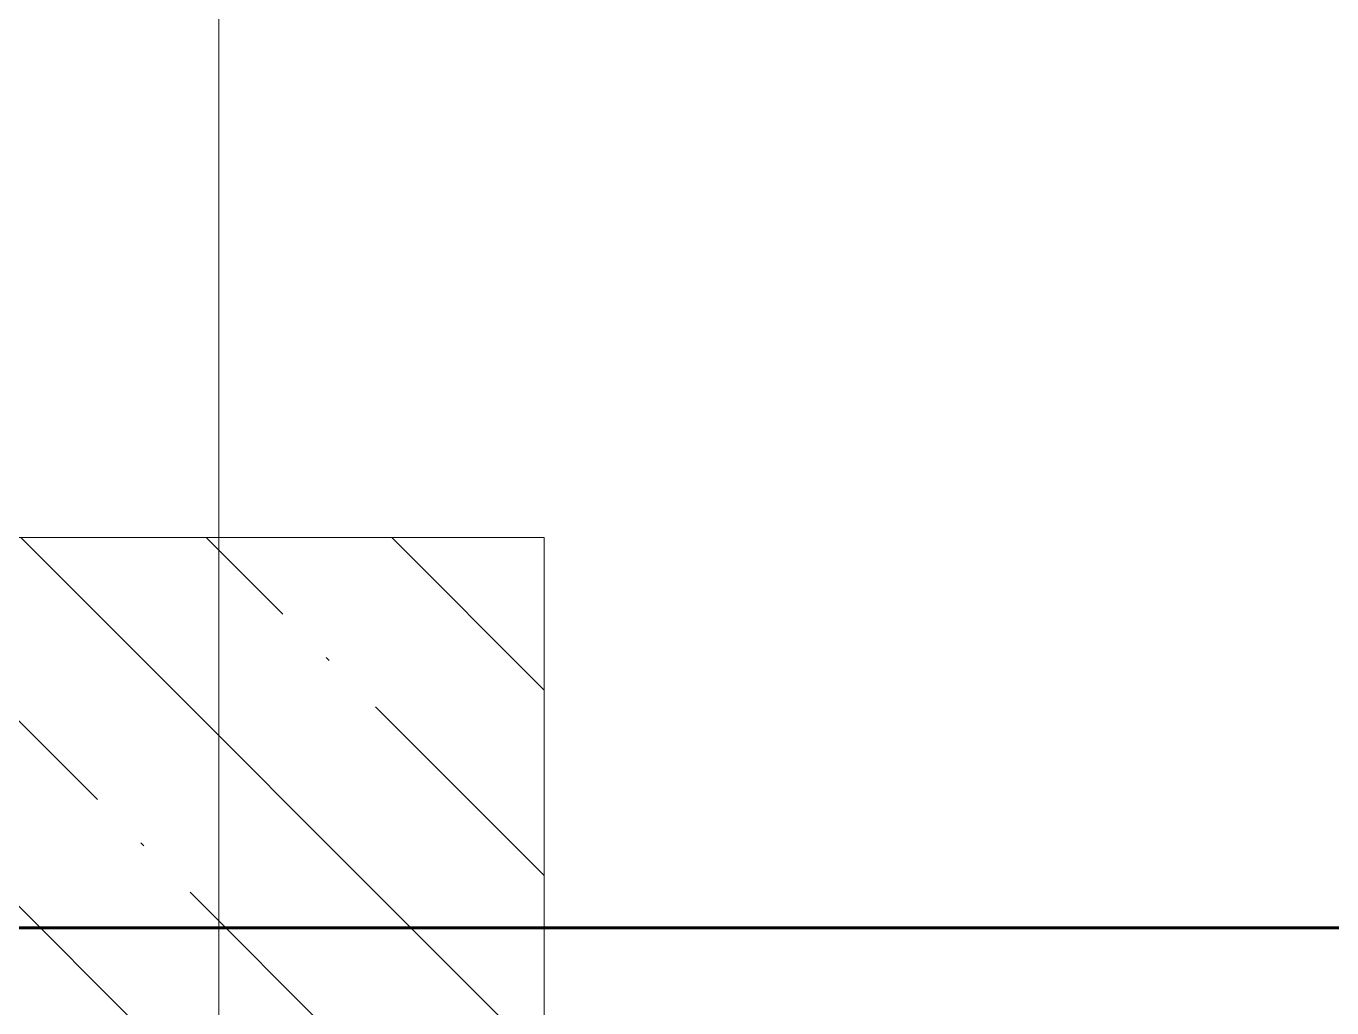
# Model space of a CAD drawing. Header units: millimetres. Extents: x -592259 to 288321, y -552984 to 293768.
# Drawn here: x 121305 to 122309, y -218443 to -217688 of the extents above; entities that cross this region are included whole.
import ezdxf

# ---------------------------------------------------------------- set-up
doc = ezdxf.new("R2010")
doc.units = ezdxf.units.MM
doc.linetypes.add('ADSK_Линия сетки', pattern=[2500, 2000, -250, 0, -250])
for name, color, linetype, lineweight in [('4.7) Штук. 5 вып 3.7Шт', 6, 'Continuous', 30), ('6.2) Шпаклевка 6 вып.', 3, 'Continuous', 60), ('A-FLOR-____-OTLN', 250, 'Continuous', 9), ('S-COLS-____-MCUT', 250, 'Continuous', 25), ('S-COLS-____-OTLN', 250, 'Continuous', 9), ('S-GRID-____-OTLN', 250, 'Continuous', 9)]:
    doc.layers.add(name, color=color, linetype=linetype, lineweight=lineweight)

msp = doc.modelspace()

# ---------------------------------------------------------------- hatches: boundary and pattern name
at = {"layer": 'S-COLS-____-OTLN', "lineweight": 5}
h = msp.add_hatch(dxfattribs=at)
h.set_pattern_fill('FP_19', color=256, style=0, pattern_type=2)
h.set_pattern_definition([(135, (28052.9, -258555.93), (-142.5612, -142.5612), []), (135, (28195.47, -258555.93), (-142.5612, -142.5612), [252.016, -50.403, 3.353, -47.05])])
h.paths.add_polyline_path([(121202.9057, -218780.928), (121702.9057, -218780.7748), (121702.9057, -218080.928), (121202.9057, -218080.928), (121202.9057, -218780.9056)])

# ---------------------------------------------------------------- linework, layer by layer
at = {"layer": '4.7) Штук. 5 вып 3.7Шт'}
msp.add_lwpolyline([(106052.9057, -218380.9286), (136752.9057, -218380.9286), (136752.9057, -200230.928), (106052.9057, -200230.928)], close=True, dxfattribs=at)
at = {"layer": '6.2) Шпаклевка 6 вып.'}
msp.add_lwpolyline([(106052.9057, -218380.9286), (136752.9057, -218380.9286), (136752.9057, -200230.928), (106052.9057, -200230.928)], close=True, dxfattribs=at)
at = {"layer": 'A-FLOR-____-OTLN', "lineweight": 5}
msp.add_line((127002.9057, -218380.9056), (121702.9057, -218380.9056), dxfattribs=at)
at = {"layer": 'S-COLS-____-MCUT', "lineweight": 5}
for p, q in [((121702.9057, -218080.928), (121202.9057, -218080.928)), ((121702.9057, -218713.0113), (121702.9057, -218080.928))]:
    msp.add_line(p, q, dxfattribs=at)
at = {"layer": 'S-GRID-____-OTLN', "linetype": 'ADSK_Линия сетки'}
msp.add_line((121452.9057, -197353.9241), (121452.9057, -262294.7685), dxfattribs=at)

doc.saveas('drawing.dxf')
